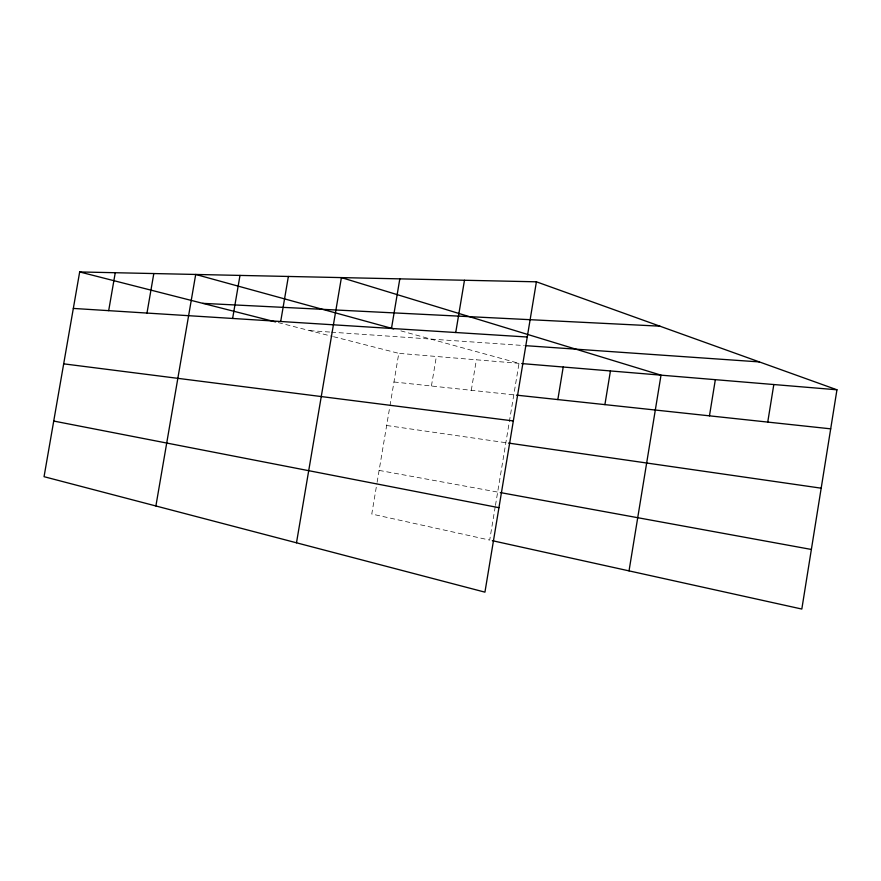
<?xml version="1.0" encoding="UTF-8"?>
<svg xmlns="http://www.w3.org/2000/svg" width="881" height="881" viewBox="0 0 881 881"><rect width="100%" height="100%" fill="white"/><g stroke="black" fill="none" stroke-linecap="round" stroke-linejoin="round"><path stroke-width="0.66" stroke-dasharray="4.41 3.3" d="M495.221 506.751L489.693 540.097L371.771 514.041L376.881 483.625M495.452 505.419L519.019 363.346L398.95 330.331M431.426 386.01L436.37 356.475M471.291 390.294L476.379 359.8M377.112 482.303L389.754 407.044M389.986 405.723L398.785 353.347L519.019 363.346M309.859 330.661L329.99 332.06M331.333 332.159L523.832 345.539M393.972 381.991L513.799 394.853M386.66 425.501L505.859 442.703M379.105 470.399L497.655 492.083M278.264 322.6L332.247 336.377M333.569 336.707L398.785 353.347"/><path stroke-width="1.32" d="M536.408 281.81L484.935 592.153L44.05 476.687L79.675 271.954L536.408 281.81L836.95 389.787L801.82 609.046L492.325 540.681M709.458 415.843L715.339 379.667M767.747 422.087L773.815 384.534M604.906 404.621L610.434 370.945M629.034 570.877L661.014 375.152L341.41 277.603L296.49 542.806M557.838 399.578L563.212 367.014M455.73 332.511L464.474 280.257M391.472 328.47L399.82 278.859M232.628 318.459L239.995 275.412M280.698 321.488L288.373 276.458M146.984 313.063L153.812 273.55M155.893 505.98L195.703 274.454L393.653 328.877M108.682 310.652L115.257 272.714M202.762 303.35L659.891 326.168M73.332 308.427L527.256 337.016M525.208 345.638L759.378 361.915M521.706 363.567L836.95 389.787M516.464 395.14L830.695 428.838M63.685 363.842L513.337 420.953M508.513 443.077L821.18 488.184M500.298 492.567L811.368 549.458M53.73 421.052L498.943 507.698M79.675 271.954L275.621 321.928"/></g></svg>
